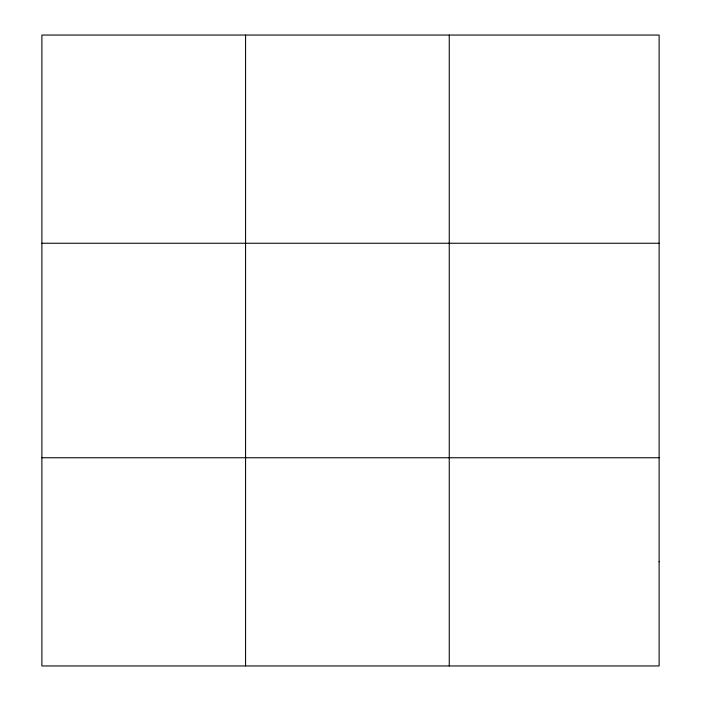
<?xml version="1.0" encoding="UTF-8"?>
<svg xmlns="http://www.w3.org/2000/svg" width="701" height="701" viewBox="0 0 701 701"><rect width="100%" height="100%" fill="white"/><g stroke="black" fill="none" stroke-linecap="round" stroke-linejoin="round"><path stroke-width="1.05" d="M245.569 35.05L245.569 665.95M449.253 35.05L449.253 665.95M41.885 243.247L659.115 243.247M41.885 457.753L659.115 457.753M659.115 561.851L659.115 665.95L41.885 665.95L41.885 35.05L659.115 35.05L659.115 561.851"/></g></svg>
